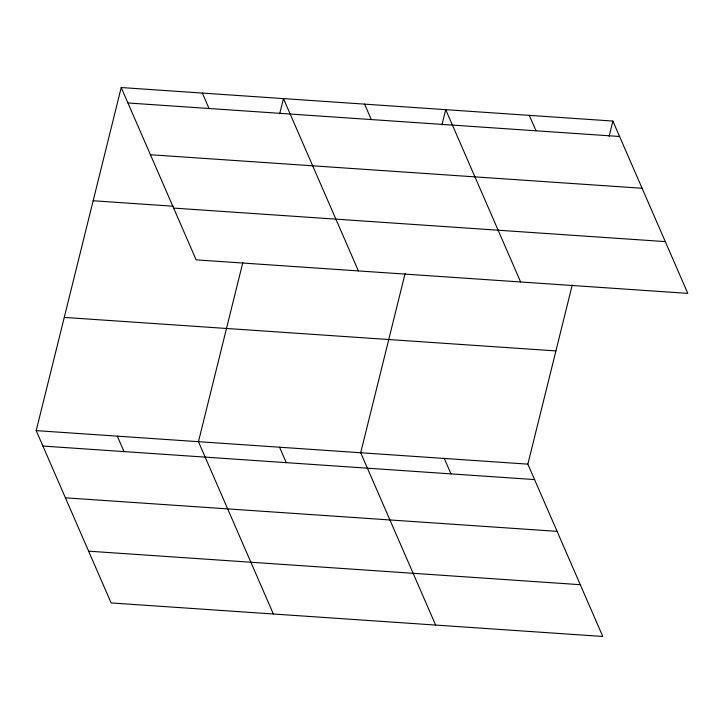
<?xml version="1.0" encoding="UTF-8"?>
<svg xmlns="http://www.w3.org/2000/svg" width="724" height="724" viewBox="0 0 724 724"><rect width="100%" height="100%" fill="white"/><g stroke="black" fill="none" stroke-linecap="round" stroke-linejoin="round"><path stroke-width="1.09" d="M572.241 285.039L527.859 464.147L602.784 636.459L111.125 602.938L36.2 430.626L121.216 87.541L612.875 121.062L687.8 293.374L196.141 259.853L121.216 87.541M242.83 262.586L198.448 441.685L273.373 614.006M279.69 113.84L283.464 98.6L358.389 270.912M405.078 273.645L360.697 452.744L435.622 625.065M441.939 124.899L445.713 109.659L520.637 281.98M609.101 136.302L612.875 121.062M127.931 102.971L619.59 136.492M150.438 154.746L642.097 188.267M93.161 200.756L173.154 206.213M173.633 208.087L665.293 241.608M64.255 317.411L555.914 350.923M36.2 430.626L527.859 464.147M42.915 446.065L534.574 479.578M65.422 497.831L557.082 531.353M88.618 551.172L580.277 584.693M529.289 115.36L536.004 130.8M364.588 104.129L371.303 119.569M444.274 458.446L450.989 473.885M202.34 93.07L209.055 108.51M279.573 447.215L286.279 462.654M117.324 436.156L124.039 451.595"/></g></svg>
